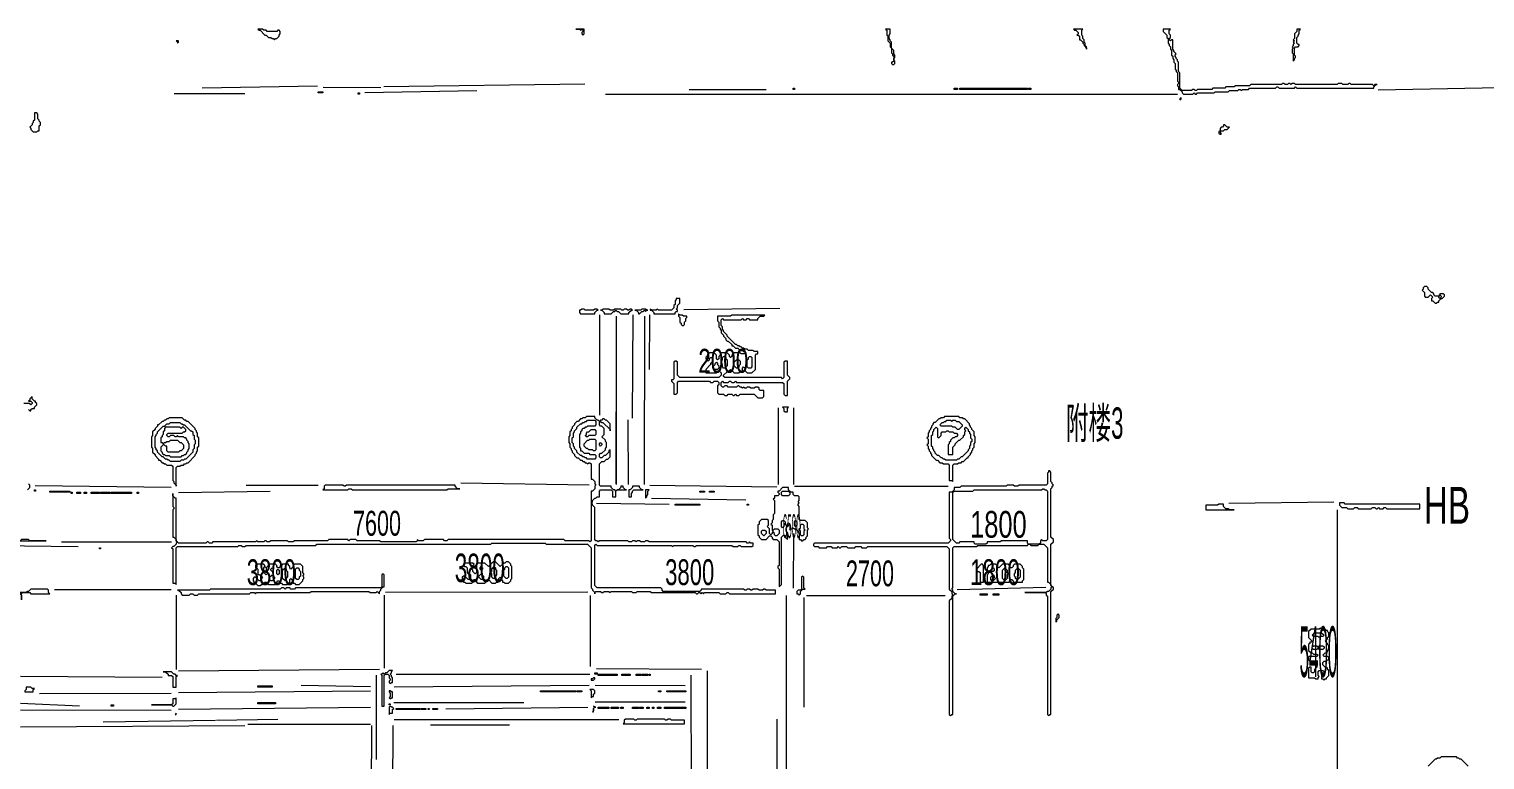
# Model space of a CAD drawing. Extents: x 20 to 3943, y 20 to 2783.
# Drawn here: x 2080 to 3312, y 2164 to 2783 of the extents above; entities that cross this region are included whole.
import ezdxf

# ---------------------------------------------------------------- set-up
doc = ezdxf.new("R2010")
doc.units = 0
for name, color, linetype, lineweight in [('OCR_TEXT', 6, 'Continuous', 0), ('TRACE_CURVE', 6, 'Continuous', 0), ('TRACE_STRAIGHT', 5, 'Continuous', 0), ('TRACE_TEXT_SYMBOL', 6, 'Continuous', 0)]:
    doc.layers.add(name, color=color, linetype=linetype, lineweight=lineweight)
doc.styles.add('wqy-unicode', font='wqy-unicode.lff')

msp = doc.modelspace()

# ---------------------------------------------------------------- linework, layer by layer
at = {"layer": 'TRACE_CURVE', "color": 6}
for points in [[(2552, 2455), (2551, 2454), (2549, 2454), (2548, 2453), (2547, 2453), (2545, 2451), (2544, 2451), (2542, 2449), (2542, 2448), (2540, 2446), (2540, 2445), (2539, 2444), (2539, 2443), (2538, 2442), (2538, 2439), (2537, 2438), (2537, 2433), (2538, 2432), (2538, 2429), (2539, 2428), (2539, 2427), (2540, 2426), (2540, 2425), (2542, 2423), (2542, 2422), (2544, 2420), (2545, 2420), (2547, 2418), (2548, 2418), (2549, 2417), (2550, 2417), (2551, 2416), (2552, 2416), (2553, 2415), (2554, 2416), (2555, 2416), (2556, 2415), (2556, 2402), (2557, 2402), (2559, 2400), (2559, 2398), (2560, 2397), (2559, 2396), (2559, 2394), (2557, 2392), (2556, 2392), (2556, 2350), (2555, 2349), (2554, 2350), (2534, 2350), (2533, 2351), (2435, 2351), (2434, 2350), (2432, 2350), (2431, 2351), (2415, 2351), (2414, 2350), (2410, 2350), (2409, 2351), (2409, 2350), (2408, 2349), (2378, 2349), (2377, 2350), (2358, 2350)], [(2583, 2396), (2581, 2396), (2581, 2395), (2579, 2393), (2578, 2393), (2577, 2392), (2576, 2393), (2575, 2393), (2573, 2395), (2573, 2396), (2564, 2396), (2563, 2397), (2563, 2415), (2565, 2417), (2567, 2417), (2569, 2419), (2570, 2419), (2572, 2421), (2572, 2427), (2571, 2426), (2571, 2425), (2568, 2422), (2567, 2422), (2565, 2420), (2564, 2420), (2563, 2421), (2563, 2423), (2564, 2424), (2565, 2424), (2568, 2427), (2568, 2428), (2569, 2429), (2569, 2433), (2568, 2434), (2568, 2435), (2565, 2438), (2567, 2440), (2567, 2445), (2565, 2447), (2564, 2447), (2563, 2448), (2563, 2450), (2564, 2451), (2565, 2450), (2566, 2450), (2572, 2444), (2572, 2443), (2572, 2449), (2569, 2452), (2568, 2452), (2567, 2453), (2566, 2453), (2565, 2452), (2564, 2452), (2563, 2451), (2562, 2452), (2561, 2452), (2559, 2454), (2559, 2455), (2552, 2455)], [(2943, 2409), (2943, 2408), (2942, 2407), (2942, 2398), (2941, 2397), (2918, 2397), (2917, 2396), (2914, 2396), (2913, 2397), (2908, 2397), (2907, 2396), (2869, 2396), (2868, 2395), (2863, 2395), (2863, 2393), (2861, 2391), (2859, 2391), (2859, 2352), (2860, 2351), (2860, 2350), (2858, 2348), (2745, 2348), (2744, 2347), (2744, 2346), (2745, 2345), (2748, 2345), (2749, 2344), (2755, 2344), (2756, 2345), (2759, 2345), (2760, 2344), (2764, 2344), (2765, 2345), (2766, 2344), (2767, 2344), (2768, 2345), (2772, 2345), (2773, 2344), (2779, 2344), (2780, 2345), (2784, 2345), (2785, 2344), (2789, 2344), (2790, 2345), (2857, 2345), (2859, 2343), (2859, 2309), (2861, 2307), (2861, 2305), (2862, 2304), (2861, 2303), (2861, 2301), (2859, 2299), (2859, 2203), (2860, 2202), (2861, 2203), (2862, 2203), (2862, 2303), (2864, 2305), (2865, 2305), (2864, 2305), (2862, 2307), (2862, 2308), (2861, 2309)], [(2861, 2309), (2862, 2310), (2862, 2344), (2863, 2345), (2882, 2345), (2883, 2346), (2925, 2346), (2926, 2347), (2927, 2347), (2928, 2346), (2934, 2346), (2935, 2347), (2939, 2347), (2942, 2344), (2942, 2315), (2943, 2315), (2945, 2313), (2945, 2312), (2946, 2311), (2945, 2310), (2945, 2309), (2943, 2307), (2942, 2307), (2941, 2306), (2923, 2306), (2940, 2306), (2941, 2305), (2941, 2304), (2942, 2303), (2942, 2203), (2943, 2202), (2944, 2203), (2945, 2203), (2945, 2307), (2947, 2309), (2947, 2310), (2945, 2312), (2945, 2347), (2947, 2349), (2947, 2351), (2945, 2353), (2945, 2394), (2946, 2395), (2946, 2396), (2947, 2397), (2946, 2398), (2946, 2399), (2945, 2400), (2945, 2408), (2944, 2409), (2943, 2409)], [(2079, 2393), (2081, 2395), (2081, 2397), (2080, 2398)], [(2358, 2350), (2357, 2351), (2352, 2351), (2351, 2350), (2350, 2351), (2334, 2351), (2333, 2350), (2305, 2350), (2304, 2349), (2300, 2349), (2299, 2350), (2285, 2350), (2284, 2349), (2282, 2349), (2281, 2350), (2280, 2350), (2279, 2349), (2274, 2349), (2273, 2350), (2272, 2349), (2236, 2349), (2235, 2348), (2233, 2348), (2232, 2349), (2231, 2349), (2230, 2348), (2207, 2348), (2205, 2350), (2205, 2386), (2204, 2386), (2202, 2388), (2202, 2390), (2202, 2379), (2203, 2378), (2203, 2377), (2202, 2376), (2202, 2353), (2203, 2353), (2205, 2351), (2205, 2350), (2206, 2349), (2205, 2348), (2205, 2347), (2203, 2345), (2202, 2345), (2201, 2344), (2202, 2343), (2202, 2314), (2204, 2314), (2205, 2313), (2205, 2344), (2206, 2345), (2257, 2345), (2258, 2346), (2260, 2346), (2261, 2345), (2263, 2345), (2264, 2346), (2323, 2346), (2324, 2347), (2471, 2347), (2472, 2348), (2517, 2348), (2518, 2347)], [(2559, 2346), (2560, 2347), (2561, 2346), (2624, 2346), (2625, 2345), (2626, 2346), (2642, 2346), (2643, 2345), (2644, 2345), (2645, 2346), (2675, 2346), (2676, 2345), (2680, 2345), (2681, 2346), (2682, 2346), (2683, 2345), (2692, 2345), (2693, 2346), (2693, 2348), (2691, 2348), (2690, 2349), (2689, 2348), (2688, 2348), (2687, 2349), (2605, 2349), (2604, 2350), (2602, 2350), (2601, 2349), (2598, 2349), (2597, 2350), (2595, 2350), (2594, 2349), (2593, 2350), (2591, 2350), (2590, 2349), (2588, 2349), (2587, 2350), (2563, 2350), (2562, 2349), (2561, 2350), (2560, 2350), (2559, 2351), (2559, 2378), (2557, 2380), (2557, 2381), (2556, 2382), (2557, 2383), (2557, 2384), (2559, 2386), (2560, 2386), (2561, 2387), (2563, 2387), (2563, 2392), (2564, 2393), (2573, 2393), (2574, 2392), (2574, 2387), (2577, 2387), (2577, 2392), (2578, 2393), (2586, 2393), (2585, 2393), (2583, 2395), (2583, 2396)], [(2518, 2347), (2553, 2347), (2556, 2344), (2556, 2310), (2557, 2309), (2557, 2308), (2559, 2306), (2559, 2305), (2559, 2306), (2560, 2307), (2564, 2307), (2565, 2306), (2566, 2306), (2567, 2307), (2571, 2307), (2572, 2306), (2573, 2307), (2590, 2307), (2591, 2306), (2594, 2306), (2595, 2307), (2606, 2307), (2607, 2306), (2644, 2306), (2645, 2305), (2646, 2305), (2647, 2306), (2648, 2306), (2649, 2305), (2650, 2306), (2651, 2305), (2652, 2306), (2664, 2306), (2665, 2305), (2670, 2305), (2671, 2306), (2672, 2306), (2673, 2305), (2712, 2305), (2712, 2308), (2704, 2308), (2703, 2309), (2702, 2309), (2701, 2308), (2698, 2308), (2697, 2309), (2693, 2309), (2692, 2308), (2691, 2308), (2690, 2309), (2688, 2309), (2687, 2308), (2686, 2308), (2685, 2309), (2649, 2309), (2649, 2308), (2648, 2307), (2617, 2307), (2616, 2308), (2616, 2309), (2615, 2310), (2561, 2310), (2559, 2312), (2559, 2346)]]:
    msp.add_lwpolyline(points, dxfattribs=at)
for points in [[(2552, 2451), (2553, 2452), (2559, 2452), (2560, 2451), (2560, 2448), (2559, 2447), (2553, 2447), (2552, 2446), (2551, 2446), (2550, 2445), (2549, 2445), (2548, 2444), (2548, 2443), (2547, 2442), (2547, 2441), (2546, 2440), (2546, 2429), (2547, 2428), (2547, 2426), (2548, 2426), (2550, 2424), (2554, 2424), (2555, 2423), (2559, 2423), (2560, 2422), (2560, 2420), (2559, 2419), (2553, 2419), (2552, 2420), (2551, 2420), (2550, 2421), (2549, 2421), (2548, 2422), (2547, 2422), (2544, 2425), (2544, 2426), (2542, 2428), (2542, 2429), (2541, 2430), (2541, 2432), (2540, 2433), (2540, 2437), (2541, 2438), (2541, 2441), (2542, 2442), (2542, 2443), (2544, 2445), (2544, 2446), (2547, 2449), (2548, 2449), (2549, 2450), (2550, 2450), (2551, 2451)], [(2556, 2444), (2559, 2444), (2560, 2443), (2560, 2440), (2559, 2439), (2554, 2439), (2553, 2438), (2552, 2438), (2551, 2439), (2552, 2440), (2552, 2441), (2553, 2442), (2554, 2442)], [(2554, 2435), (2555, 2436), (2559, 2436), (2560, 2435), (2560, 2427), (2559, 2426), (2558, 2426), (2557, 2427), (2554, 2427), (2553, 2428), (2552, 2428), (2550, 2430), (2550, 2432), (2553, 2435)], [(2563, 2432), (2564, 2433), (2565, 2432), (2565, 2431), (2564, 2430), (2563, 2431)], [(2937, 2393), (2938, 2394), (2939, 2394), (2940, 2393), (2941, 2393), (2942, 2392), (2942, 2351), (2941, 2350), (2938, 2350), (2937, 2351), (2936, 2350), (2936, 2348), (2935, 2347), (2926, 2347), (2925, 2348), (2925, 2350), (2903, 2350), (2902, 2349), (2891, 2349), (2891, 2348), (2890, 2347), (2881, 2347), (2880, 2348), (2880, 2349), (2868, 2349), (2867, 2348), (2865, 2348), (2862, 2351), (2862, 2391), (2863, 2392), (2879, 2392), (2880, 2393)]]:
    msp.add_lwpolyline(points, close=True, dxfattribs=at)
at = {"layer": 'TRACE_STRAIGHT', "color": 5}
for p, q in [((2226.8, 2733.3), (2324.4, 2735)), ((2380.6, 2734.5), (2550.6, 2736.7)), ((2203.1, 2728.6), (2263.1, 2728.6)), ((2329.4, 2733.8), (2378.1, 2733.5)), ((2364.4, 2729.4), (2459.4, 2730.9)), ((2568, 2728), (2859, 2728)), ((2639, 2732), (2704, 2732)), ((2730.6, 2727.8), (3051.9, 2727.9)), ((3221.8, 2731.5), (3344.4, 2733.9)), ((2563.3, 2456.1), (2563.3, 2541.1)), ((2577.4, 2397.4), (2577.4, 2539.9)), ((2591.1, 2453.6), (2591.6, 2541.1)), ((2601.2, 2397.4), (2601.4, 2539.9)), ((2605.3, 2494.9), (2605.5, 2541.1)), ((2634.3, 2545.8), (2715.6, 2546.8)), ((2577, 2459), (2577, 2398)), ((2587.1, 2452.4), (2587.3, 2397.4)), ((2714.2, 2462.4), (2714.3, 2397.4)), ((2727.4, 2397.4), (2727.4, 2462.4)), ((2085.6, 2396.6), (2200.6, 2395.3)), ((2206.9, 2390.7), (2284.4, 2391.9)), ((2264, 2397), (2325, 2397)), ((2445.6, 2398.9), (2554.4, 2397.3)), ((2605.6, 2396.9), (2713.1, 2395.6)), ((2728, 2396), (2858, 2396)), ((2560.6, 2381.8), (2621.9, 2380.9)), ((2606.9, 2386), (2686.9, 2384.6)), ((3095.6, 2381.7), (3184.4, 2383)), ((3187.3, 2132.4), (3187.4, 2376.1)), ((2727.3, 2309.9), (2727.4, 2356.1)), ((2016.9, 2346.2), (2121.9, 2345.1)), ((2108, 2349), (2201, 2349)), ((2101.9, 2308.6), (2200.6, 2308.6)), ((2205, 2304), (2205, 2241)), ((2381, 2304), (2381, 2242)), ((2381.9, 2306.5), (2553.1, 2306.6)), ((2555.3, 2243.6), (2555.4, 2303.6)), ((2721.3, 2146.1), (2721.3, 2303.6)), ((2738.1, 2303.7), (2855.6, 2303.7)), ((2865.6, 2308.7), (2940.6, 2310.7)), ((2736, 2302), (2736, 2209)), ((2560.6, 2241.8), (2649.4, 2241.3)), ((2073.1, 2235.4), (2193.1, 2234.4)), ((2206.9, 2239.9), (2376.9, 2241.2)), ((2374.3, 2164.9), (2374.3, 2236.1)), ((2391, 2237), (2555, 2237)), ((2640.4, 2236.1), (2640.5, 2117.4)), ((2654.4, 2114.9), (2654.4, 2239.9)), ((2089.4, 2220.6), (2200.6, 2220.8)), ((2206.9, 2221.6), (2369.4, 2222.9)), ((2310.6, 2227.8), (2369.4, 2226.6)), ((2389.4, 2226.3), (2554.4, 2227.6)), ((2559.4, 2227.6), (2635.6, 2227.5)), ((2073.1, 2212.4), (2123.1, 2210.3)), ((2073.1, 2206.8), (2200.6, 2206.5)), ((2206.9, 2207.5), (2369.4, 2209)), ((2389, 2213), (2499, 2213)), ((2433.1, 2207.6), (2553.1, 2209)), ((2559.4, 2213.6), (2635.6, 2213.6)), ((2073.1, 2192.5), (2263.1, 2193.5)), ((2143.1, 2196.7), (2238.2, 2198)), ((2239, 2198), (2291, 2199)), ((2265.6, 2194.7), (2369.4, 2194.7)), ((2370.2, 2122.4), (2370.5, 2193.6)), ((2388.3, 2122.4), (2388.4, 2193.6)), ((2389.4, 2198.6), (2579.4, 2198.7)), ((2420, 2194), (2487, 2194)), ((2713, 2199), (2713, 2145))]:
    msp.add_line(p, q, dxfattribs=at)
at = {"layer": 'TRACE_TEXT_SYMBOL', "color": 6}
for points in [[(2205, 2773), (2206, 2772), (2206, 2771), (2207, 2772), (2207, 2773)], [(2274, 2783), (2275, 2782), (2276, 2782), (2280, 2778), (2281, 2778), (2283, 2776), (2285, 2776), (2286, 2775), (2287, 2775), (2288, 2774), (2289, 2775), (2290, 2775), (2292, 2777), (2292, 2778), (2293, 2779), (2293, 2781), (2292, 2782), (2291, 2782), (2290, 2781), (2282, 2781), (2281, 2782), (2279, 2782), (2278, 2783)], [(2543, 2783), (2546, 2783), (2547, 2782), (2548, 2783), (2549, 2782), (2549, 2781), (2548, 2780), (2548, 2779), (2549, 2778), (2550, 2779), (2550, 2783)], [(2805, 2783), (2806, 2782), (2806, 2778), (2807, 2777), (2807, 2773), (2809, 2771), (2809, 2768), (2810, 2767), (2810, 2763), (2811, 2762), (2811, 2761), (2812, 2760), (2812, 2756), (2811, 2755), (2810, 2755), (2810, 2754), (2811, 2753), (2812, 2753), (2813, 2754), (2813, 2756), (2812, 2757), (2812, 2758), (2813, 2759), (2813, 2761), (2812, 2762), (2812, 2765), (2810, 2767), (2810, 2772), (2809, 2773), (2809, 2774), (2808, 2775), (2808, 2778), (2809, 2779), (2809, 2783)], [(2964, 2783), (2965, 2782), (2966, 2782), (2968, 2780), (2968, 2779), (2967, 2778), (2968, 2778), (2969, 2777), (2969, 2774), (2970, 2774), (2972, 2772), (2972, 2771), (2973, 2770), (2973, 2769), (2975, 2767), (2975, 2766), (2975, 2768), (2974, 2769), (2974, 2771), (2973, 2772), (2973, 2774), (2972, 2775), (2972, 2777), (2971, 2778), (2971, 2782), (2972, 2783)], [(3153, 2783), (3153, 2781), (3151, 2779), (3151, 2775), (3150, 2774), (3151, 2773), (3150, 2772), (3151, 2771), (3150, 2770), (3150, 2769), (3149, 2768), (3150, 2767), (3149, 2766), (3149, 2763), (3150, 2762), (3150, 2756), (3151, 2757), (3151, 2758), (3152, 2759), (3152, 2760), (3151, 2761), (3151, 2767), (3152, 2768), (3154, 2768), (3155, 2769), (3155, 2770), (3154, 2770), (3153, 2771), (3153, 2776), (3154, 2777), (3154, 2778), (3155, 2779), (3155, 2782), (3156, 2783)], [(2325, 2730), (2329, 2730), (2329, 2729), (2325, 2729)], [(2359, 2729), (2360, 2729), (2360, 2728), (2359, 2728)], [(2727, 2733), (2728, 2733), (2728, 2732), (2727, 2732)], [(2863, 2733), (2866, 2733), (2866, 2732), (2863, 2732)], [(2868, 2733), (2925, 2733), (2925, 2732), (2868, 2732)], [(2926, 2733), (2928, 2733), (2928, 2732), (2926, 2732)], [(3055, 2725), (3054, 2724), (3054, 2723), (3055, 2724)], [(2085, 2712), (2085, 2706), (2084, 2705), (2084, 2704), (2083, 2703), (2083, 2702), (2081, 2700), (2082, 2699), (2082, 2698), (2084, 2696), (2087, 2696), (2088, 2697), (2089, 2697), (2089, 2701), (2090, 2702), (2090, 2704), (2089, 2705), (2089, 2706), (2088, 2707), (2088, 2711), (2087, 2712)], [(3091, 2702), (3091, 2701), (3090, 2700), (3089, 2700), (3088, 2699), (3088, 2697), (3087, 2696), (3087, 2695), (3088, 2694), (3089, 2694), (3089, 2695), (3088, 2696), (3089, 2697), (3091, 2697), (3092, 2698), (3094, 2698), (3096, 2700), (3094, 2700), (3092, 2702)], [(3261, 2565), (3260, 2564), (3260, 2563), (3259, 2562), (3261, 2560), (3261, 2557), (3262, 2556), (3264, 2556), (3266, 2558), (3268, 2556), (3267, 2555), (3267, 2553), (3268, 2553), (3270, 2551), (3271, 2551), (3272, 2552), (3273, 2552), (3273, 2553), (3275, 2555), (3276, 2555), (3278, 2557), (3278, 2558), (3277, 2559), (3274, 2559), (3274, 2558), (3273, 2557), (3270, 2557), (3269, 2558), (3269, 2559), (3268, 2560), (3267, 2560), (3264, 2563), (3264, 2564), (3263, 2565)], [(2628, 2555), (2628, 2554), (2627, 2553), (2627, 2550), (2626, 2549), (2626, 2547), (2624, 2545), (2613, 2545), (2612, 2546), (2611, 2545), (2607, 2545), (2606, 2546), (2606, 2545), (2607, 2545), (2609, 2543), (2609, 2542), (2627, 2542), (2627, 2543), (2628, 2544), (2629, 2544), (2629, 2545), (2628, 2546), (2629, 2547), (2629, 2549), (2631, 2551), (2631, 2555)], [(3273, 2557), (3274, 2558), (3275, 2557), (3275, 2556), (3274, 2555), (3273, 2556)], [(2548, 2546), (2547, 2545), (2546, 2545), (2546, 2543), (2547, 2542), (2559, 2542), (2559, 2543), (2561, 2545), (2562, 2545), (2561, 2546), (2559, 2546), (2558, 2545), (2551, 2545), (2550, 2546)], [(2566, 2546), (2565, 2545), (2564, 2545), (2565, 2545), (2567, 2543), (2567, 2542), (2573, 2542), (2575, 2544), (2576, 2544), (2577, 2545), (2578, 2544), (2579, 2544), (2581, 2542), (2588, 2542), (2588, 2543), (2590, 2545), (2591, 2545), (2590, 2546), (2589, 2546), (2588, 2545), (2587, 2545), (2586, 2546), (2584, 2546), (2583, 2545), (2582, 2545), (2581, 2546), (2576, 2546), (2575, 2545), (2572, 2545), (2571, 2546)], [(2599, 2546), (2598, 2545), (2593, 2545), (2594, 2545), (2596, 2543), (2596, 2542), (2597, 2542), (2599, 2544), (2600, 2544), (2601, 2545), (2602, 2544), (2603, 2545), (2604, 2545), (2603, 2545), (2602, 2546)], [(2630, 2542), (2630, 2540), (2631, 2539), (2631, 2535), (2632, 2534), (2632, 2533), (2633, 2532), (2634, 2532), (2635, 2533), (2635, 2535), (2636, 2536), (2636, 2538), (2637, 2539), (2637, 2540), (2634, 2540), (2633, 2541), (2631, 2541)], [(2661, 2500), (2662, 2501), (2663, 2500), (2663, 2499), (2664, 2498), (2664, 2496), (2663, 2495), (2660, 2495), (2659, 2496), (2659, 2497), (2661, 2499)], [(2667, 2505), (2668, 2506), (2669, 2506), (2670, 2505), (2670, 2504), (2671, 2503), (2671, 2498), (2669, 2496), (2668, 2496), (2667, 2497), (2667, 2499), (2666, 2500), (2666, 2502), (2667, 2503)], [(2679, 2503), (2681, 2503), (2682, 2502), (2682, 2499), (2681, 2498), (2681, 2497), (2680, 2496), (2679, 2496), (2677, 2498), (2677, 2501)], [(2689, 2505), (2690, 2506), (2691, 2506), (2692, 2505), (2692, 2497), (2691, 2496), (2689, 2496), (2688, 2497), (2688, 2503), (2689, 2504)], [(2199, 2454), (2198, 2453), (2197, 2453), (2196, 2452), (2195, 2452), (2194, 2451), (2193, 2451), (2190, 2448), (2189, 2448), (2189, 2447), (2187, 2445), (2187, 2444), (2185, 2442), (2185, 2439), (2184, 2438), (2184, 2429), (2185, 2428), (2185, 2425), (2187, 2423), (2187, 2422), (2190, 2419), (2190, 2418), (2191, 2418), (2193, 2416), (2194, 2416), (2195, 2415), (2196, 2415), (2197, 2414), (2201, 2414), (2202, 2413), (2202, 2401), (2203, 2400), (2203, 2399), (2205, 2397), (2205, 2396), (2205, 2412), (2206, 2413), (2208, 2413), (2209, 2414), (2211, 2414), (2212, 2415), (2213, 2415), (2214, 2416), (2215, 2416), (2221, 2422), (2221, 2423), (2222, 2424), (2222, 2425), (2223, 2426), (2223, 2429), (2224, 2430), (2224, 2437), (2223, 2438), (2223, 2441), (2222, 2442), (2222, 2443), (2221, 2444), (2221, 2445), (2215, 2451), (2214, 2451), (2213, 2452), (2212, 2452), (2210, 2454)], [(2718, 2463), (2719, 2462), (2719, 2460), (2720, 2459), (2722, 2459), (2722, 2462), (2723, 2463)], [(2856, 2451), (2857, 2452), (2860, 2452), (2861, 2451), (2862, 2452), (2864, 2452), (2865, 2451), (2867, 2451), (2870, 2448), (2870, 2447), (2867, 2444), (2866, 2444), (2864, 2446), (2862, 2446), (2861, 2447), (2852, 2447), (2851, 2448), (2853, 2450), (2854, 2450), (2855, 2451)], [(2199, 2434), (2200, 2435), (2206, 2435), (2208, 2433), (2209, 2433), (2211, 2431), (2211, 2428), (2209, 2426), (2208, 2426), (2207, 2425), (2198, 2425), (2197, 2426), (2197, 2430), (2196, 2430), (2194, 2432), (2195, 2433), (2196, 2433), (2197, 2434)], [(2085, 2393), (2086, 2393), (2086, 2392), (2085, 2392)], [(2098, 2392), (2115, 2392), (2115, 2391), (2098, 2391)], [(2116, 2391), (2117, 2391), (2117, 2390), (2116, 2390)], [(2121, 2391), (2124, 2391), (2124, 2390), (2121, 2390)], [(2127, 2391), (2129, 2391), (2129, 2390), (2127, 2390)], [(2133, 2391), (2140, 2391), (2140, 2390), (2133, 2390)], [(2141, 2391), (2149, 2391), (2149, 2390), (2141, 2390)], [(2150, 2391), (2167, 2391), (2167, 2390), (2150, 2390)], [(2172, 2391), (2173, 2391), (2173, 2390), (2172, 2390)], [(2331, 2397), (2330, 2396), (2330, 2394), (2329, 2393), (2350, 2393), (2351, 2394), (2353, 2394), (2354, 2393), (2434, 2393), (2435, 2394), (2445, 2394), (2443, 2394), (2441, 2396), (2441, 2397), (2349, 2397), (2348, 2396), (2347, 2396), (2346, 2397)], [(2591, 2396), (2591, 2395), (2589, 2393), (2588, 2393), (2588, 2387), (2590, 2387), (2590, 2390), (2591, 2391), (2591, 2392), (2592, 2393), (2600, 2393), (2599, 2393), (2597, 2395), (2597, 2396)], [(2602, 2393), (2602, 2386), (2603, 2387), (2603, 2388), (2604, 2389), (2604, 2392), (2605, 2393)], [(2648, 2392), (2652, 2392), (2652, 2391), (2648, 2391)], [(2656, 2392), (2660, 2392), (2660, 2391), (2656, 2391)], [(2717, 2391), (2718, 2392), (2723, 2392), (2724, 2391), (2724, 2389), (2723, 2388), (2718, 2388), (2717, 2389)], [(2627, 2381), (2648, 2381), (2648, 2380), (2627, 2380)], [(2688, 2381), (2689, 2381), (2689, 2380), (2688, 2380)], [(3087, 2381), (3086, 2380), (3076, 2380), (3076, 2376), (3100, 2376), (3096, 2376), (3095, 2377), (3093, 2377), (3091, 2379), (3091, 2381)], [(3189, 2382), (3189, 2380), (3191, 2378), (3195, 2378), (3196, 2377), (3201, 2377), (3202, 2378), (3204, 2378), (3205, 2377), (3216, 2377), (3217, 2378), (3219, 2378), (3220, 2377), (3221, 2377), (3222, 2378), (3223, 2377), (3226, 2377), (3227, 2378), (3228, 2378), (3229, 2377), (3257, 2377), (3257, 2381), (3194, 2381), (3193, 2382)], [(2717, 2366), (2718, 2367), (2719, 2367), (2720, 2366), (2720, 2365), (2719, 2364), (2719, 2362), (2718, 2361), (2717, 2362)], [(2728, 2366), (2729, 2367), (2730, 2366), (2730, 2363), (2729, 2362), (2728, 2363)], [(2700, 2358), (2701, 2359), (2703, 2359), (2704, 2358), (2704, 2356), (2702, 2354), (2700, 2356)], [(2710, 2359), (2711, 2360), (2714, 2360), (2715, 2359), (2715, 2356), (2713, 2354), (2712, 2354), (2711, 2355), (2711, 2356), (2710, 2357)], [(2733, 2363), (2734, 2364), (2735, 2364), (2736, 2363), (2736, 2360), (2737, 2359), (2736, 2358), (2736, 2355), (2735, 2354), (2734, 2354), (2733, 2355), (2733, 2358), (2732, 2359), (2732, 2360), (2733, 2361)], [(2065, 2351), (2069, 2351), (2070, 2350), (2095, 2350), (2081, 2350), (2080, 2351), (2074, 2351), (2073, 2350), (2072, 2350), (2071, 2351)], [(2140, 2344), (2141, 2344), (2141, 2343), (2140, 2343)], [(2279, 2327), (2280, 2328), (2281, 2327), (2281, 2326), (2282, 2325), (2282, 2322), (2281, 2321), (2278, 2324), (2279, 2325)], [(2462, 2327), (2463, 2328), (2464, 2327), (2464, 2326), (2463, 2325), (2462, 2326)], [(2474, 2328), (2475, 2327), (2475, 2326), (2476, 2325), (2476, 2321), (2475, 2320), (2475, 2319), (2474, 2318), (2473, 2318), (2472, 2319), (2472, 2322), (2471, 2323), (2472, 2324), (2472, 2326)], [(2483, 2327), (2484, 2328), (2485, 2328), (2486, 2327), (2486, 2319), (2485, 2318), (2484, 2318), (2482, 2320), (2482, 2325), (2483, 2326)], [(2886, 2330), (2882, 2326), (2882, 2325), (2883, 2324), (2884, 2324), (2885, 2323), (2885, 2315), (2888, 2315), (2888, 2329), (2887, 2330)], [(2894, 2330), (2893, 2329), (2892, 2329), (2892, 2328), (2891, 2327), (2891, 2324), (2892, 2323), (2892, 2322), (2891, 2321), (2891, 2315), (2910, 2315), (2910, 2316), (2911, 2317), (2912, 2317), (2913, 2316), (2913, 2315), (2921, 2315), (2921, 2316), (2922, 2317), (2922, 2326), (2921, 2327), (2921, 2328), (2919, 2330), (2914, 2330), (2913, 2329), (2913, 2328), (2912, 2327), (2911, 2327), (2910, 2328), (2910, 2329), (2909, 2330), (2904, 2330), (2901, 2327), (2898, 2330)], [(2380, 2322), (2379, 2321), (2379, 2311), (2378, 2310), (2306, 2310), (2305, 2309), (2302, 2309), (2301, 2310), (2298, 2310), (2297, 2309), (2296, 2310), (2294, 2310), (2293, 2309), (2234, 2309), (2233, 2308), (2206, 2308), (2207, 2308), (2209, 2306), (2209, 2305), (2210, 2304), (2216, 2304), (2217, 2305), (2219, 2305), (2220, 2304), (2223, 2304), (2224, 2305), (2267, 2305), (2268, 2306), (2271, 2306), (2272, 2305), (2273, 2306), (2318, 2306), (2319, 2307), (2368, 2307), (2369, 2306), (2374, 2306), (2375, 2307), (2377, 2305), (2377, 2307), (2378, 2308), (2378, 2309), (2380, 2311), (2381, 2311), (2381, 2321)], [(2286, 2321), (2288, 2319), (2288, 2318), (2286, 2316), (2285, 2316), (2284, 2317), (2284, 2319)], [(2285, 2326), (2286, 2327), (2287, 2326), (2287, 2325), (2286, 2324), (2285, 2325)], [(2290, 2325), (2291, 2326), (2292, 2325), (2292, 2322), (2291, 2321), (2290, 2322)], [(2297, 2327), (2298, 2326), (2298, 2325), (2299, 2324), (2299, 2319), (2298, 2318), (2298, 2317), (2297, 2316), (2295, 2318), (2295, 2325)], [(2306, 2326), (2307, 2327), (2308, 2327), (2309, 2326), (2309, 2325), (2310, 2324), (2310, 2320), (2309, 2319), (2309, 2318), (2308, 2317), (2307, 2317), (2306, 2318)], [(2463, 2322), (2465, 2320), (2465, 2318), (2464, 2317), (2463, 2317), (2461, 2319), (2461, 2320)], [(2735, 2320), (2734, 2319), (2734, 2309), (2733, 2308), (2731, 2308), (2730, 2307), (2730, 2305), (2731, 2305), (2732, 2304), (2733, 2305), (2733, 2307), (2735, 2309), (2737, 2309), (2736, 2310), (2736, 2319)], [(2896, 2327), (2897, 2326), (2897, 2325), (2896, 2324), (2895, 2324), (2894, 2325)], [(2896, 2321), (2897, 2320), (2897, 2319), (2898, 2318), (2896, 2316), (2895, 2316), (2894, 2317), (2894, 2319)], [(2906, 2327), (2908, 2325), (2908, 2323), (2909, 2322), (2908, 2321), (2908, 2318), (2906, 2316), (2904, 2318), (2904, 2325)], [(2917, 2327), (2919, 2325), (2919, 2319), (2917, 2317), (2916, 2317), (2915, 2318), (2915, 2319), (2914, 2320), (2914, 2322), (2915, 2323), (2915, 2325)], [(2082, 2309), (2080, 2307), (2079, 2307), (2078, 2306), (2073, 2306), (2073, 2305), (2074, 2304), (2074, 2300), (2074, 2305), (2075, 2306), (2081, 2306), (2082, 2305), (2098, 2305), (2097, 2306), (2097, 2308), (2096, 2309)], [(2885, 2305), (2891, 2305), (2891, 2304), (2885, 2304)], [(2896, 2305), (2901, 2305), (2901, 2304), (2896, 2304)], [(2951, 2288), (2950, 2287), (2950, 2285), (2949, 2284), (2949, 2281), (2950, 2282), (2950, 2283), (2952, 2285), (2952, 2287)], [(3168, 2272), (3174, 2272), (3176, 2270), (3175, 2269), (3173, 2269), (3172, 2268), (3171, 2269), (3167, 2269), (3166, 2270)], [(3166, 2260), (3167, 2261), (3170, 2261), (3171, 2260), (3171, 2259), (3170, 2258), (3167, 2258), (3166, 2259)], [(3171, 2260), (3172, 2261), (3175, 2261), (3176, 2260), (3176, 2259), (3175, 2258), (3172, 2258), (3171, 2259)], [(2194, 2239), (2196, 2239), (2198, 2237), (2198, 2236), (2201, 2236), (2202, 2235), (2202, 2226), (2205, 2226), (2205, 2235), (2206, 2236), (2205, 2236), (2204, 2237), (2203, 2237), (2201, 2239)], [(2385, 2240), (2383, 2238), (2382, 2238), (2381, 2237), (2380, 2238), (2379, 2237), (2378, 2237), (2379, 2236), (2379, 2210), (2381, 2210), (2381, 2236), (2382, 2237), (2384, 2237), (2385, 2236), (2385, 2234), (2386, 2233), (2386, 2232), (2385, 2231), (2385, 2230), (2386, 2229), (2387, 2230), (2388, 2230), (2388, 2234), (2387, 2235), (2387, 2236), (2386, 2237), (2387, 2238), (2387, 2239), (2388, 2240)], [(2558, 2234), (2557, 2233), (2556, 2233), (2556, 2232), (2558, 2232), (2559, 2233), (2559, 2234)], [(2559, 2238), (2561, 2238), (2561, 2237), (2559, 2237)], [(2562, 2237), (2578, 2237), (2578, 2236), (2562, 2236)], [(2582, 2237), (2589, 2237), (2589, 2236), (2582, 2236)], [(2594, 2237), (2598, 2237), (2598, 2236), (2594, 2236)], [(2599, 2237), (2604, 2237), (2604, 2236), (2599, 2236)], [(2605, 2237), (2606, 2237), (2606, 2236), (2605, 2236)], [(2078, 2226), (2078, 2224), (2077, 2223), (2077, 2222), (2084, 2222), (2084, 2224), (2085, 2225), (2083, 2225), (2082, 2226)], [(2205, 2217), (2204, 2216), (2202, 2216), (2202, 2212), (2201, 2211), (2184, 2211), (2201, 2211), (2202, 2210), (2203, 2210), (2205, 2212)], [(2274, 2227), (2286, 2227), (2286, 2226), (2274, 2226)], [(2385, 2223), (2385, 2222), (2386, 2221), (2386, 2218), (2385, 2217), (2386, 2216), (2387, 2217), (2388, 2217), (2388, 2222), (2387, 2222), (2386, 2223)], [(2513, 2223), (2543, 2223), (2543, 2222), (2513, 2222)], [(2544, 2223), (2548, 2223), (2548, 2222), (2544, 2222)], [(2555, 2224), (2556, 2223), (2556, 2217), (2557, 2218), (2558, 2218), (2558, 2220), (2559, 2221), (2559, 2223), (2558, 2224)], [(2613, 2223), (2615, 2223), (2615, 2222), (2613, 2222)], [(2620, 2223), (2636, 2223), (2636, 2222), (2620, 2222)], [(2150, 2211), (2152, 2211), (2152, 2210), (2150, 2210)], [(2274, 2213), (2289, 2213), (2289, 2212), (2274, 2212)], [(2385, 2212), (2386, 2212), (2386, 2211), (2385, 2211)], [(2386, 2210), (2385, 2209), (2385, 2203), (2386, 2204), (2388, 2204), (2388, 2207), (2389, 2208), (2388, 2209), (2387, 2209)], [(2391, 2208), (2411, 2208), (2411, 2207), (2391, 2207)], [(2412, 2208), (2416, 2208), (2416, 2207), (2412, 2207)], [(2418, 2208), (2419, 2208), (2419, 2207), (2418, 2207)], [(2422, 2208), (2426, 2208), (2426, 2207), (2422, 2207)], [(2558, 2210), (2559, 2209), (2558, 2208), (2558, 2206), (2557, 2205), (2558, 2205), (2558, 2208), (2559, 2209), (2560, 2209), (2559, 2209)], [(2562, 2209), (2571, 2209), (2571, 2208), (2562, 2208)], [(2573, 2209), (2579, 2209), (2579, 2208), (2573, 2208)], [(2581, 2209), (2583, 2209), (2583, 2208), (2581, 2208)], [(2591, 2209), (2596, 2209), (2596, 2208), (2591, 2208)], [(2597, 2209), (2600, 2209), (2600, 2208), (2597, 2208)], [(2603, 2209), (2605, 2209), (2605, 2208), (2603, 2208)], [(2608, 2209), (2609, 2209), (2609, 2208), (2608, 2208)], [(2612, 2209), (2615, 2209), (2615, 2208), (2612, 2208)], [(2618, 2209), (2636, 2209), (2636, 2208), (2618, 2208)], [(2205, 2204), (2204, 2203), (2205, 2203)], [(2585, 2199), (2584, 2198), (2584, 2196), (2583, 2195), (2635, 2195), (2635, 2198), (2624, 2198), (2623, 2199), (2621, 2199), (2620, 2198), (2619, 2198), (2618, 2199), (2595, 2199), (2594, 2198), (2593, 2198), (2592, 2199)]]:
    msp.add_lwpolyline(points, close=True, dxfattribs=at)
for points in [[(3040, 2783), (3040, 2781), (3043, 2778), (3043, 2776), (3044, 2775), (3044, 2771), (3045, 2770), (3045, 2769), (3046, 2768), (3046, 2766), (3047, 2765), (3047, 2761), (3048, 2760), (3048, 2758), (3049, 2757), (3049, 2755), (3050, 2754), (3050, 2749), (3051, 2748), (3051, 2747), (3052, 2746), (3052, 2739), (3053, 2738), (3053, 2737), (3052, 2736), (3052, 2735), (3053, 2734), (3053, 2732), (3054, 2732), (3056, 2730), (3056, 2729), (3057, 2728), (3065, 2728), (3066, 2729), (3067, 2728), (3068, 2728), (3069, 2729), (3083, 2729), (3084, 2730), (3095, 2730), (3096, 2731), (3103, 2731), (3104, 2732), (3105, 2732), (3106, 2731), (3107, 2732), (3112, 2732), (3113, 2733), (3135, 2733), (3136, 2734), (3137, 2734), (3138, 2733), (3151, 2733), (3152, 2734), (3153, 2733), (3218, 2733), (3218, 2734), (3220, 2736), (3221, 2736), (3219, 2736), (3218, 2735), (3217, 2736), (3199, 2736), (3198, 2737)], [(3198, 2737), (3197, 2737), (3196, 2736), (3192, 2736), (3191, 2737), (3188, 2737), (3187, 2736), (3152, 2736), (3151, 2737), (3149, 2737), (3148, 2736), (3147, 2737), (3146, 2737), (3145, 2736), (3143, 2736), (3142, 2737), (3141, 2737), (3140, 2736), (3114, 2736), (3113, 2735), (3101, 2735), (3100, 2734), (3093, 2734), (3092, 2733), (3082, 2733), (3081, 2732), (3069, 2732), (3068, 2731), (3067, 2731), (3066, 2732), (3065, 2732), (3064, 2731), (3056, 2731), (3054, 2733), (3054, 2746), (3053, 2747), (3053, 2755), (3052, 2756), (3052, 2757), (3051, 2758), (3051, 2759), (3050, 2760), (3050, 2761), (3051, 2762), (3049, 2764), (3049, 2765), (3048, 2766), (3048, 2774), (3047, 2774), (3046, 2773), (3045, 2774), (3045, 2775), (3046, 2776), (3046, 2778), (3045, 2779), (3045, 2782), (3046, 2783), (3040, 2783)], [(2675, 2541), (2674, 2540), (2663, 2540), (2663, 2536), (2664, 2535), (2664, 2531), (2665, 2530), (2665, 2529), (2666, 2528), (2666, 2526), (2668, 2524), (2668, 2523), (2670, 2521), (2670, 2520), (2671, 2519), (2672, 2519), (2675, 2516), (2675, 2515), (2676, 2515), (2678, 2513), (2680, 2513), (2682, 2511), (2684, 2511), (2685, 2510), (2686, 2510), (2687, 2509), (2686, 2508), (2683, 2508), (2682, 2509), (2677, 2509), (2675, 2507), (2675, 2506), (2674, 2505), (2673, 2506), (2673, 2507), (2671, 2509), (2666, 2509), (2665, 2508), (2665, 2507), (2664, 2506), (2664, 2504), (2663, 2503), (2662, 2504), (2662, 2507), (2660, 2509), (2656, 2509), (2654, 2507), (2654, 2506), (2653, 2505), (2653, 2504), (2655, 2502), (2656, 2503), (2656, 2504), (2657, 2505), (2658, 2505), (2659, 2504), (2659, 2502), (2657, 2500), (2657, 2499), (2653, 2495), (2653, 2492), (2662, 2492), (2664, 2494), (2666, 2492)], [(2680, 2515), (2679, 2516), (2678, 2516), (2671, 2523), (2671, 2524), (2668, 2527), (2668, 2528), (2667, 2529), (2667, 2531), (2666, 2532), (2666, 2537), (2667, 2538), (2668, 2537), (2683, 2537), (2684, 2538), (2685, 2537), (2687, 2537), (2688, 2538), (2689, 2538), (2690, 2537), (2697, 2537), (2697, 2538), (2699, 2540), (2702, 2540), (2703, 2541), (2675, 2541)], [(2672, 2480), (2671, 2481), (2669, 2481), (2668, 2480), (2667, 2480), (2666, 2481), (2666, 2484), (2667, 2485), (2668, 2484), (2672, 2484), (2673, 2485), (2674, 2485), (2675, 2484), (2677, 2484), (2678, 2485), (2679, 2484), (2718, 2484), (2719, 2483), (2719, 2474), (2720, 2473), (2722, 2473), (2722, 2485), (2724, 2487), (2724, 2488), (2722, 2490), (2722, 2502), (2720, 2502), (2719, 2501), (2719, 2488), (2718, 2487), (2717, 2488), (2669, 2488), (2668, 2489), (2668, 2490), (2671, 2493), (2672, 2493), (2674, 2495), (2677, 2492), (2681, 2492), (2682, 2493), (2683, 2493), (2684, 2494), (2684, 2496), (2685, 2497), (2686, 2496), (2686, 2494), (2688, 2492), (2692, 2492), (2695, 2495), (2695, 2507), (2696, 2508), (2697, 2508), (2697, 2510), (2694, 2510), (2693, 2511), (2689, 2511), (2688, 2512), (2686, 2512), (2685, 2513), (2684, 2513), (2683, 2514), (2682, 2514), (2681, 2515), (2680, 2515)], [(2666, 2492), (2666, 2490), (2664, 2488), (2631, 2488), (2629, 2490), (2629, 2501), (2628, 2502), (2627, 2502), (2626, 2501), (2626, 2487), (2625, 2486), (2624, 2486), (2624, 2485), (2626, 2483), (2626, 2474), (2628, 2474), (2629, 2475), (2629, 2484), (2630, 2485), (2656, 2485), (2657, 2484), (2659, 2484), (2660, 2485), (2663, 2485), (2664, 2484), (2664, 2482), (2663, 2481), (2663, 2475), (2664, 2474), (2668, 2474), (2669, 2473), (2671, 2473), (2672, 2474), (2675, 2474), (2676, 2473), (2677, 2473), (2678, 2474), (2679, 2473), (2681, 2473), (2682, 2474), (2694, 2474), (2697, 2471), (2701, 2471), (2702, 2472), (2702, 2477), (2699, 2477), (2698, 2478), (2698, 2479), (2697, 2480), (2695, 2480), (2694, 2479), (2691, 2479), (2690, 2480), (2688, 2480), (2687, 2479), (2686, 2479), (2685, 2480), (2684, 2479), (2683, 2480), (2682, 2480), (2681, 2481), (2680, 2481), (2679, 2480), (2672, 2480)], [(2080, 2461), (2081, 2460), (2082, 2460), (2082, 2461), (2083, 2462), (2085, 2462), (2085, 2463), (2087, 2465), (2087, 2466), (2086, 2467), (2086, 2468), (2085, 2468), (2083, 2470), (2083, 2472), (2081, 2470), (2081, 2469), (2080, 2468), (2082, 2468), (2083, 2467), (2083, 2466), (2082, 2465), (2081, 2466), (2076, 2466)], [(2855, 2455), (2854, 2454), (2852, 2454), (2851, 2453), (2850, 2453), (2847, 2450), (2846, 2450), (2845, 2449), (2845, 2448), (2844, 2447), (2844, 2446), (2843, 2445), (2843, 2444), (2842, 2443), (2842, 2442), (2841, 2441), (2841, 2438), (2840, 2437), (2841, 2436), (2841, 2432), (2840, 2431), (2841, 2430), (2841, 2428), (2842, 2427), (2842, 2426), (2843, 2425), (2843, 2424), (2844, 2423), (2844, 2422), (2848, 2418), (2849, 2418), (2851, 2416), (2853, 2416), (2854, 2415), (2858, 2415), (2859, 2414), (2859, 2401), (2861, 2401), (2862, 2400), (2862, 2414), (2863, 2415), (2866, 2415), (2867, 2416), (2869, 2416), (2870, 2417), (2871, 2417), (2874, 2420), (2875, 2420), (2875, 2421), (2877, 2423), (2877, 2424), (2878, 2425), (2878, 2426), (2879, 2427), (2879, 2428), (2880, 2429), (2880, 2432), (2881, 2433), (2881, 2438), (2880, 2439), (2880, 2442), (2878, 2444), (2878, 2445), (2877, 2446)], [(2877, 2446), (2877, 2447), (2876, 2448), (2876, 2449), (2872, 2453), (2871, 2453), (2870, 2454), (2868, 2454), (2867, 2455), (2855, 2455)], [(2199, 2449), (2200, 2450), (2208, 2450), (2209, 2449), (2210, 2449), (2211, 2448), (2212, 2448), (2217, 2443), (2218, 2443), (2219, 2442), (2219, 2440), (2220, 2439), (2220, 2436), (2221, 2435), (2221, 2432), (2220, 2431), (2220, 2428), (2219, 2427), (2219, 2425), (2213, 2419), (2212, 2419), (2211, 2418), (2209, 2418), (2208, 2417), (2200, 2417), (2199, 2418), (2198, 2418), (2197, 2419), (2196, 2419), (2194, 2421), (2193, 2421), (2189, 2425), (2189, 2426), (2188, 2427), (2188, 2428), (2187, 2429), (2187, 2438), (2188, 2439), (2188, 2440), (2189, 2441), (2189, 2442), (2194, 2447), (2195, 2447), (2196, 2446), (2195, 2445), (2195, 2443), (2194, 2442), (2194, 2440), (2193, 2439), (2193, 2438), (2192, 2437), (2192, 2433), (2193, 2433), (2194, 2432), (2194, 2431), (2192, 2429), (2192, 2426), (2193, 2425), (2193, 2424), (2194, 2423), (2195, 2423), (2196, 2422), (2199, 2422), (2200, 2421)], [(2200, 2421), (2209, 2421), (2210, 2422), (2211, 2422), (2212, 2423), (2213, 2423), (2214, 2424), (2214, 2425), (2215, 2426), (2215, 2427), (2216, 2428), (2216, 2432), (2215, 2433), (2215, 2434), (2214, 2435), (2214, 2436), (2213, 2437), (2212, 2437), (2211, 2438), (2207, 2438), (2206, 2439), (2205, 2438), (2204, 2438), (2203, 2439), (2200, 2439), (2199, 2438), (2198, 2438), (2197, 2439), (2197, 2440), (2198, 2441), (2210, 2441), (2211, 2442), (2212, 2442), (2213, 2443), (2213, 2444), (2211, 2446), (2210, 2446), (2209, 2445), (2208, 2446), (2196, 2446), (2195, 2447), (2197, 2449), (2199, 2449)], [(2852, 2420), (2850, 2422), (2849, 2422), (2847, 2424), (2847, 2425), (2846, 2426), (2846, 2427), (2845, 2428), (2845, 2429), (2844, 2430), (2844, 2439), (2845, 2440), (2845, 2442), (2846, 2443), (2846, 2444), (2848, 2446)], [(2848, 2446), (2849, 2445), (2849, 2438), (2850, 2437), (2852, 2439), (2852, 2441), (2853, 2442), (2856, 2442), (2857, 2443), (2858, 2443), (2859, 2442), (2862, 2442), (2863, 2441), (2865, 2441), (2866, 2440), (2866, 2439), (2865, 2438), (2864, 2438), (2863, 2437), (2862, 2437), (2860, 2435), (2860, 2434), (2859, 2433), (2859, 2432), (2858, 2431), (2858, 2423), (2862, 2423), (2862, 2429), (2864, 2431), (2864, 2432), (2867, 2435), (2868, 2435), (2871, 2438), (2871, 2439), (2872, 2440), (2872, 2442), (2873, 2443), (2872, 2444), (2872, 2445), (2873, 2446), (2875, 2444), (2875, 2443), (2876, 2442), (2876, 2441), (2877, 2440), (2877, 2437), (2878, 2436), (2878, 2434), (2877, 2433), (2877, 2431), (2876, 2430), (2876, 2428), (2875, 2427), (2875, 2426), (2870, 2421), (2869, 2421), (2867, 2419), (2866, 2419), (2865, 2418), (2856, 2418), (2855, 2419), (2854, 2419), (2853, 2420), (2852, 2420)], [(2718, 2395), (2715, 2392), (2714, 2392), (2714, 2391), (2715, 2390), (2715, 2389), (2714, 2388), (2711, 2388), (2711, 2386), (2710, 2385), (2711, 2384), (2711, 2373), (2710, 2372), (2710, 2368), (2709, 2367), (2709, 2365), (2708, 2364), (2709, 2363), (2709, 2359), (2710, 2358), (2709, 2357), (2709, 2356), (2708, 2355), (2707, 2356), (2707, 2360), (2705, 2362), (2706, 2363), (2706, 2367), (2705, 2368), (2700, 2368), (2698, 2366), (2698, 2364), (2697, 2363), (2697, 2355), (2698, 2354), (2698, 2353), (2700, 2351), (2704, 2351), (2707, 2354), (2708, 2354), (2709, 2353), (2709, 2352), (2710, 2351), (2713, 2351), (2715, 2349), (2715, 2329), (2714, 2328), (2714, 2327), (2715, 2326), (2715, 2311), (2717, 2313), (2717, 2353), (2719, 2355), (2720, 2354), (2720, 2353), (2722, 2351), (2722, 2357), (2721, 2358), (2721, 2361), (2722, 2362), (2722, 2364), (2723, 2365), (2724, 2364), (2724, 2359)], [(2724, 2359), (2725, 2360), (2726, 2360), (2727, 2361), (2728, 2360), (2729, 2360), (2731, 2358), (2731, 2357), (2732, 2356), (2732, 2351), (2733, 2351), (2734, 2350), (2735, 2350), (2736, 2351), (2737, 2351), (2738, 2352), (2738, 2353), (2739, 2354), (2739, 2359), (2740, 2360), (2739, 2361), (2739, 2365), (2737, 2367), (2733, 2367), (2732, 2368), (2732, 2379), (2731, 2380), (2731, 2381), (2732, 2382), (2731, 2383), (2732, 2384), (2732, 2387), (2731, 2388), (2728, 2388), (2727, 2389), (2727, 2391), (2725, 2391), (2723, 2393), (2723, 2395), (2718, 2395)], [(2273, 2330), (2272, 2329), (2272, 2327), (2273, 2327), (2274, 2326), (2274, 2322), (2275, 2321), (2276, 2321), (2278, 2319), (2277, 2318), (2277, 2317), (2276, 2316), (2275, 2316), (2272, 2319), (2271, 2319), (2270, 2318), (2270, 2316), (2271, 2315), (2271, 2314), (2272, 2314), (2274, 2312), (2276, 2312), (2277, 2313), (2278, 2313), (2280, 2315), (2281, 2315), (2283, 2313), (2289, 2313), (2290, 2314), (2290, 2315), (2291, 2316), (2292, 2316), (2293, 2315), (2293, 2314), (2294, 2314), (2295, 2313), (2299, 2313), (2301, 2315), (2301, 2317), (2302, 2318), (2303, 2317), (2303, 2316), (2304, 2315), (2304, 2314), (2305, 2314), (2306, 2313), (2309, 2313), (2312, 2316), (2312, 2317), (2313, 2318), (2313, 2319), (2312, 2320), (2313, 2321), (2313, 2322), (2312, 2323), (2312, 2328), (2310, 2330), (2305, 2330), (2304, 2329), (2304, 2328), (2302, 2326), (2301, 2327), (2301, 2328), (2300, 2329)], [(2300, 2329), (2300, 2330), (2295, 2330), (2294, 2329), (2293, 2329), (2293, 2328), (2292, 2327), (2291, 2327), (2290, 2328), (2290, 2329), (2289, 2330), (2284, 2330), (2281, 2327), (2280, 2328), (2280, 2329), (2279, 2330), (2273, 2330)], [(2473, 2332), (2472, 2331), (2471, 2331), (2471, 2330), (2469, 2328), (2466, 2331), (2460, 2331), (2459, 2330), (2459, 2323), (2458, 2322), (2456, 2324), (2456, 2325), (2455, 2326), (2456, 2327), (2456, 2329), (2457, 2330), (2456, 2331), (2449, 2331), (2448, 2330), (2448, 2329), (2449, 2328), (2450, 2328), (2451, 2327), (2451, 2323), (2452, 2322), (2453, 2322), (2454, 2321), (2454, 2318), (2453, 2317), (2452, 2317), (2449, 2320), (2448, 2320), (2447, 2319), (2447, 2317), (2448, 2316), (2448, 2315), (2449, 2315), (2450, 2314), (2455, 2314), (2456, 2315), (2456, 2316), (2457, 2317), (2458, 2317), (2459, 2316), (2459, 2315), (2460, 2314), (2466, 2314), (2469, 2317), (2472, 2314), (2475, 2314), (2476, 2315), (2477, 2315), (2478, 2316), (2478, 2318), (2479, 2319), (2480, 2318), (2480, 2317), (2481, 2316), (2481, 2315), (2482, 2315), (2483, 2314), (2486, 2314), (2488, 2316), (2488, 2317)], [(2488, 2317), (2489, 2318), (2489, 2328), (2488, 2329), (2488, 2330), (2486, 2332), (2484, 2332), (2483, 2331), (2482, 2331), (2479, 2328), (2475, 2332), (2473, 2332)], [(3173, 2276), (3172, 2275), (3165, 2275), (3163, 2273), (3163, 2268), (3166, 2265), (3165, 2264), (3164, 2264), (3164, 2263), (3163, 2262), (3163, 2257), (3165, 2255), (3166, 2255), (3167, 2254), (3170, 2254), (3171, 2253), (3170, 2252), (3163, 2252), (3163, 2249), (3164, 2248), (3165, 2248), (3166, 2247), (3167, 2247), (3170, 2244), (3170, 2243), (3168, 2241), (3168, 2239), (3167, 2238), (3166, 2238), (3165, 2239), (3165, 2243), (3164, 2243), (3163, 2242), (3163, 2234), (3168, 2234), (3169, 2233), (3171, 2233), (3171, 2234), (3172, 2235), (3171, 2236), (3171, 2239), (3172, 2240), (3175, 2240), (3176, 2239), (3176, 2237), (3174, 2235), (3174, 2233), (3175, 2233), (3176, 2232), (3177, 2233), (3178, 2233), (3178, 2234), (3180, 2236), (3180, 2240), (3179, 2241), (3179, 2242), (3178, 2243), (3177, 2243), (3175, 2245), (3175, 2247), (3176, 2248), (3178, 2248), (3179, 2249), (3180, 2249)], [(3180, 2249), (3180, 2251), (3179, 2252), (3176, 2252), (3175, 2253), (3177, 2255), (3178, 2255), (3179, 2256), (3179, 2257), (3180, 2258), (3180, 2261), (3179, 2262), (3179, 2263), (3177, 2265), (3179, 2267), (3179, 2268), (3180, 2269), (3180, 2272), (3179, 2273), (3179, 2274), (3178, 2274), (3177, 2275), (3174, 2275), (3173, 2276)], [(3298, 2159), (3292, 2165), (3291, 2165), (3290, 2166), (3289, 2166), (3288, 2167), (3275, 2167), (3274, 2166), (3272, 2166), (3271, 2165), (3270, 2165), (3264, 2159)]]:
    msp.add_lwpolyline(points, dxfattribs=at)

# ---------------------------------------------------------------- texts
at = {"layer": 'OCR_TEXT', "color": 6, "style": 'wqy-unicode'}
for s, height, width, p in [('2000', 20.28, 0.70026, (2646.6, 2492.1)), ('附楼3', 26.52, 0.529185, (2957.6, 2436.3)), ('HB', 31.2, 0.674571, (3260.4, 2364.3)), ('7600', 21.06, 0.648563, (2354.5, 2354.2)), ('6500', 20.28, 0.25, (2718.1, 2352.1)), ('1800', 22.62, 0.711138, (2876.6, 2352.5)), ('3800', 21.84, 0.639365, (2264.6, 2312.4)), ('3800', 24.18, 0.587991, (2440.6, 2314.9)), ('3800', 21.84, 0.639365, (2618.6, 2312.4)), ('2700', 21.84, 0.626478, (2771.5, 2311.4)), ('1800', 21.84, 0.64915, (2876.5, 2312.4)), ('5400', 42.9, 0.25, (3155.3, 2234.6))]:
    msp.add_text(s, height=height, dxfattribs=dict(at, width=width)).set_placement(p)

doc.saveas('drawing.dxf')
